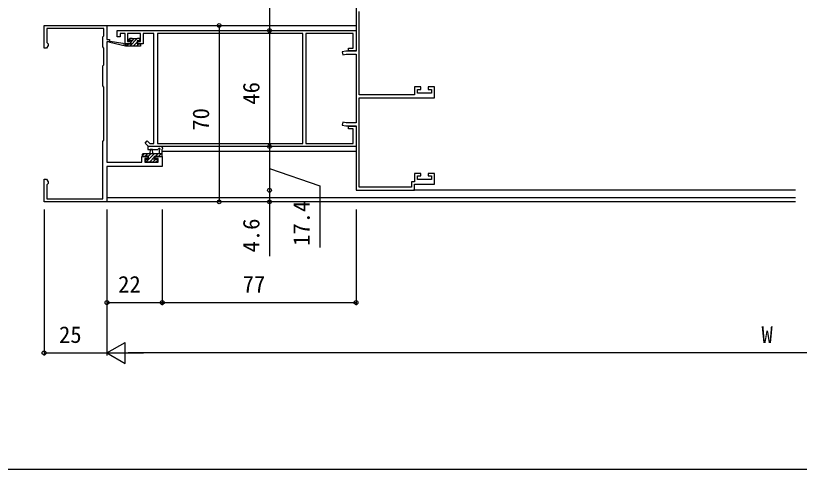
# Model space of a CAD drawing. Units: millimetres, scale not verified. Extents: x -525 to 526, y -333 to 330.
# Drawn here: x -95.2 to 216.3, y -333.1 to -153 of the extents above; entities that cross this region are included whole.
import ezdxf
from ezdxf.enums import TextEntityAlignment as Align

# ---------------------------------------------------------------- set-up
doc = ezdxf.new("R2010")
doc.units = ezdxf.units.MM
doc.header["$LTSCALE"] = 2
for name, color, linetype in [('0-2_YKK_11', 7, 'Continuous'), ('0-3_YKK_12', 2, 'Continuous'), ('0-4_YKK_13', 4, 'Continuous'), ('0-6_YKK_D', 6, 'Continuous'), ('0-7_YKK_ZWAK', 7, 'Continuous')]:
    doc.layers.add(name, color=color, linetype=linetype)
doc.styles.add('ＭＳ ゴシック', font='')
doc.styles.get('ＭＳ ゴシック').set_extended_font_data('MS Gothic')

msp = doc.modelspace()

# ---------------------------------------------------------------- linework, layer by layer
at = {"layer": '0-2_YKK_11'}
for points in [[(40.1, -136.1), (40.1, -167.1), (36.1, -167.1), (34.596, -167.365), (34.804, -168.547), (36.205, -168.3), (40.1, -168.3), (40.1, -195.5), (36.205, -195.5), (34.804, -195.253), (34.596, -196.435), (36.1, -196.7), (40.1, -196.7), (40.1, -222.3), (63.3, -222.3), (63.3, -219.9)], [(41.3, -221.1), (41.3, -185.6), (71.3, -185.6), (71.3, -181.3), (68.8, -181.3), (68.8, -182.3), (70.1, -182.3), (70.1, -183.7), (64.5, -183.7), (64.5, -182.3), (65.8, -182.3), (65.8, -181.3), (63.3, -181.3), (63.3, -184.4), (41.3, -184.4), (41.3, -151.3)], [(-82.27, -164.2), (-82.27, -164.809), (-82.9, -165.9), (-83.9, -165.9), (-83.9, -156.9), (-58.9, -156.9), (-58.9, -162.4), (-57.9, -162.4), (-57.9, -163.4), (-58.9, -163.4)], [(-58.9, -163.4), (-58.9, -211.17), (-45, -211.17), (-45, -208.9), (-42.7, -208.9), (-42.7, -209.7), (-43.8, -209.7), (-43.8, -211.17), (-38.53, -211.17), (-38.53, -209.7), (-39.7, -209.7), (-39.7, -208.9), (-36.9, -208.9), (-36.9, -212.8), (-58.9, -212.8), (-58.9, -226.9), (-83.9, -226.9), (-83.9, -217.9), (-82.9, -217.9), (-82.27, -218.991), (-82.27, -219.6), (-82.535, -219.898), (-82.8, -220.196), (-82.8, -225.7), (-60.53, -225.7), (-60.53, -202.9), (-60.1, -202.47), (-60.1, -181.33), (-60.53, -180.9), (-60.53, -172.9), (-60.1, -172.47), (-60.1, -165.83), (-60.53, -165.4), (-60.53, -161.4), (-60.1, -160.97), (-60.1, -158.1), (-82.8, -158.1), (-82.8, -163.604), (-82.535, -163.902), (-82.27, -164.2)], [(63.3, -219.9), (71.3, -219.9), (71.3, -215.6), (68.8, -215.6), (68.8, -216.6), (70.1, -216.6), (70.1, -218), (64.5, -218), (64.5, -216.6), (65.8, -216.6), (65.8, -215.6), (63.3, -215.6), (63.3, -218.9), (62.1, -218.9), (62.1, -221.1), (41.3, -221.1)]]:
    msp.add_lwpolyline(points, dxfattribs=at)
for points in [[(-54.9, -158.9), (40.1, -158.9), (40.1, -166.9), (37.1, -166.9), (37.1, -165.9), (38.9, -165.9), (38.9, -160.1), (20.1, -160.1), (20.1, -203.7), (38.9, -203.7), (38.9, -197.9), (37.1, -197.9), (37.1, -196.9), (40.1, -196.9), (40.1, -204.9), (-42.4, -204.9), (-43.724, -203.576), (-42.876, -202.727), (-41.903, -203.7), (-40.2, -203.7), (-40.2, -160.1), (-44.5, -160.1), (-44.5, -164.1), (-46.6, -164.1), (-46.6, -163.3), (-45.5, -163.3), (-45.5, -160.1), (-50.7, -160.1), (-50.7, -163.3), (-49.6, -163.3), (-49.6, -164.1), (-51.7, -164.1), (-51.7, -160.1), (-53.6, -160.1), (-53.6, -161.4), (-54.9, -161.4)], [(18.9, -160.1), (-38.8, -160.1), (-38.8, -203.7), (18.9, -203.7)]]:
    msp.add_lwpolyline(points, close=True, dxfattribs=at)
at = {"layer": '0-3_YKK_12'}
for p, q in [((-59.2, -156.9), (40.1, -156.9)), ((40.1, -206.9), (-36.9, -206.9)), ((214.775, -222.3), (63, -222.3)), ((214.775, -226.9), (-59.2, -226.9)), ((214.775, -225.27), (-58.9, -225.27))]:
    msp.add_line(p, q, dxfattribs=at)
at = {"layer": '0-4_YKK_13'}
for p, q in [((-49.361, -161.9), (-50.341, -162.879)), ((-46.687, -161.92), (-46.78, -162.013)), ((-57.764, -163.693), (-57.65, -163.104)), ((-51.498, -165.1), (-57.764, -163.693)), ((-51.585, -164.086), (-51.498, -164.1)), ((-50.214, -164.1), (-51.214, -165.1)), ((-46.867, -162.1), (-49.867, -165.1)), ((-48.214, -162.1), (-49.057, -162.942)), ((-46.9, -163.48), (-48.52, -165.1)), ((-46.173, -164.1), (-47.173, -165.1)), ((-45.8, -162.38), (-46.42, -163)), ((-45.5, -164.774), (-45.826, -165.1)), ((-43.998, -207.7), (-44.802, -208.504)), ((-44.502, -207.7), (-36.902, -207.7)), ((-42.651, -207.7), (-43.651, -208.7)), ((-39.957, -207.7), (-43.429, -211.172)), ((-41.304, -207.7), (-42.402, -208.798)), ((-38.61, -207.7), (-39.61, -208.7)), ((-37.263, -207.7), (-38.263, -208.7)), ((-43.711, -208.76), (-43.842, -208.891)), ((-43.302, -211.2), (-43.602, -210.9)), ((-42.602, -211), (-40.502, -211)), ((-40.002, -209.092), (-41.91, -211)), ((-39.882, -210.32), (-40.563, -211)), ((-39.729, -210.166), (-39.774, -210.212)), ((-36.921, -208.705), (-37.097, -208.881))]:
    msp.add_line(p, q, dxfattribs=at)
for points in [[(-49.51, -162.864), (-49.761, -163), (-50.276, -163), (-50.436, -162.612), (-49.724, -161.9), (-49, -161.9), (-48.8, -162.1), (-46.8, -162.1), (-46.6, -161.9), (-45.8, -161.9), (-45.8, -163), (-46.9, -163), (-46.9, -164.1), (-45.5, -164.1), (-45.5, -165.1)], [(-57.65, -163.104), (-52.611, -163.92), (-52.378, -164.109), (-51.865, -164.192), (-51.585, -164.086)], [(-45.5, -165.1), (-51.498, -165.1), (-51.498, -164.1), (-49.3, -164.1), (-49.3, -163.461), (-49.164, -163.21)], [(-40.138, -209.89), (-40.002, -209.639), (-40.002, -208.7), (-38.002, -208.7), (-37.802, -208.9), (-36.902, -208.9), (-36.902, -205.92), (-36.752, -205.66), (-36.957, -205.105), (-37.239, -205.005), (-37.468, -204.9), (-42.629, -204.9), (-42.63, -206.1), (-38.669, -206.103), (-38.385, -205.901)], [(-43.602, -210.9), (-43.602, -210.1), (-42.402, -210.1), (-42.402, -208.7), (-43.702, -208.7), (-43.902, -208.9), (-44.802, -208.9), (-44.802, -208), (-44.502, -207.7)], [(-40.602, -207.7), (-40.744, -206.1), (-41.659, -206.1), (-41.802, -207.7)], [(-37.952, -206.26), (-38.102, -206.52), (-38.102, -207.7)], [(-43.302, -211.2), (-42.802, -211.2), (-42.602, -211)], [(-40.502, -211), (-40.302, -211.2), (-39.578, -211.2), (-38.848, -210.47), (-39.001, -210.1), (-39.541, -210.1), (-39.792, -210.236)]]:
    msp.add_lwpolyline(points, dxfattribs=at)
for centre, radius, start, end in [((-49.3, -163), 0.25, 303.05573, 146.94427), ((-38.102, -206), 0.3, 299.99997, 160.81023), ((-40.002, -210.1), 0.25, 123.05575, 326.94429)]:
    msp.add_arc(centre, radius, start, end, dxfattribs=at)
at = {"layer": '0-6_YKK_D'}
for p, q in [((5.7, -119), (5.7, -158.9)), ((-14.3, -156.9), (-14.3, -226.9)), ((5.7, -158.9), (5.7, -204.9)), ((5.7, -204.9), (5.7, -222.3)), ((6.684, -204.9), (6.7, -204.9)), ((-83.9, -229.9), (-83.9, -287.9)), ((-58.9, -229.9), (-58.9, -287.9)), ((-58.9, -229.9), (-58.9, -287.9)), ((-58.9, -229.9), (-58.9, -267.9)), ((-36.9, -229.9), (-36.9, -267.9)), ((-36.9, -229.9), (-36.9, -267.9)), ((40.1, -229.9), (40.1, -267.9)), ((-58.9, -266.9), (-36.9, -266.9)), ((-36.9, -266.9), (40.1, -266.9)), ((-58.9, -286.9), (-51.625, -282.7)), ((-51.625, -291.1), (-51.625, -282.7)), ((-83.9, -286.9), (-58.9, -286.9)), ((-58.9, -286.9), (-51.625, -291.1)), ((-58.9, -286.9), (-44.351, -286.9)), ((462.7, -286.9), (-50.5, -286.9))]:
    msp.add_line(p, q, dxfattribs=at)
for points in [[(5.7, -213.6), (25.7, -220.517), (25.7, -245.023)], [(5.7, -222.3), (5.7, -226.9), (5.7, -248.534)]]:
    msp.add_lwpolyline(points, dxfattribs=at)
for centre in [(-14.3, -156.9), (5.7, -158.9), (5.7, -158.9), (5.7, -204.9), (5.7, -204.9), (5.7, -222.3), (5.7, -222.3), (-14.3, -226.9), (5.7, -226.9), (-58.9, -266.9), (-36.9, -266.9), (-36.9, -266.9), (40.1, -266.9), (-83.9, -286.9)]:
    msp.add_circle(centre, 0.765, dxfattribs=at)
at = {"layer": '0-7_YKK_ZWAK'}
msp.add_lwpolyline([(-523.9, -333.1), (526.1, -333.1), (526.1, 296.9)], dxfattribs=at)

# ---------------------------------------------------------------- texts
at = {"layer": '0-6_YKK_D', "style": 'ＭＳ ゴシック'}
for s, p in [('46', (3.7, -188.318)), ('70', (-16.3, -198.65)), ('17.4', (23.7, -244.404)), ('4.6', (3.7, -246.994))]:
    msp.add_text(s, height=6.598, rotation=90, dxfattribs=at).set_placement(p, align=Align.BOTTOM_LEFT)
for s, p in [('22', (-54.445, -264.9)), ('77', (-4.971, -264.9)), ('25', (-77.945, -284.9)), ('W', (201.242, -284.9))]:
    msp.add_text(s, height=6.598, dxfattribs=at).set_placement(p, align=Align.BOTTOM_LEFT)

doc.saveas('drawing.dxf')
